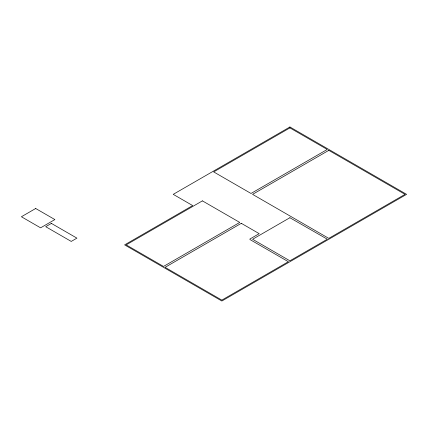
<?xml version="1.0" encoding="UTF-8"?>
<svg xmlns="http://www.w3.org/2000/svg" width="428" height="428" viewBox="0 0 428 428"><rect width="100%" height="100%" fill="white"/><g stroke="black" fill="none" stroke-linecap="round" stroke-linejoin="round"><path stroke-width="0.64" d="M35.695 208.5L21.4 216.75L40.585 227.83L54.88 219.575L35.695 208.5M51.397 223.405L45.71 226.69L71.235 241.424L76.922 238.139L51.397 223.405M289.916 126.982L173.233 194.349L192.68 205.579L124.612 244.875L221.848 301.018L406.6 194.349L289.916 126.982M289.911 127.897L213.679 171.906L251.017 193.467L327.249 149.452L289.911 127.897M202.412 200.866L126.18 244.88L163.517 266.435L239.755 222.426L202.412 200.866M328.806 150.351L252.574 194.366L328.79 238.369L405.022 194.355L328.806 150.351M241.306 223.325L165.074 267.334L221.843 300.114L288.354 261.711L249.925 239.525L249.925 239.006L259.202 233.651L241.306 223.325M289.884 217.734L252.59 239.268L289.911 260.812L327.318 239.215L289.884 217.734"/></g></svg>
